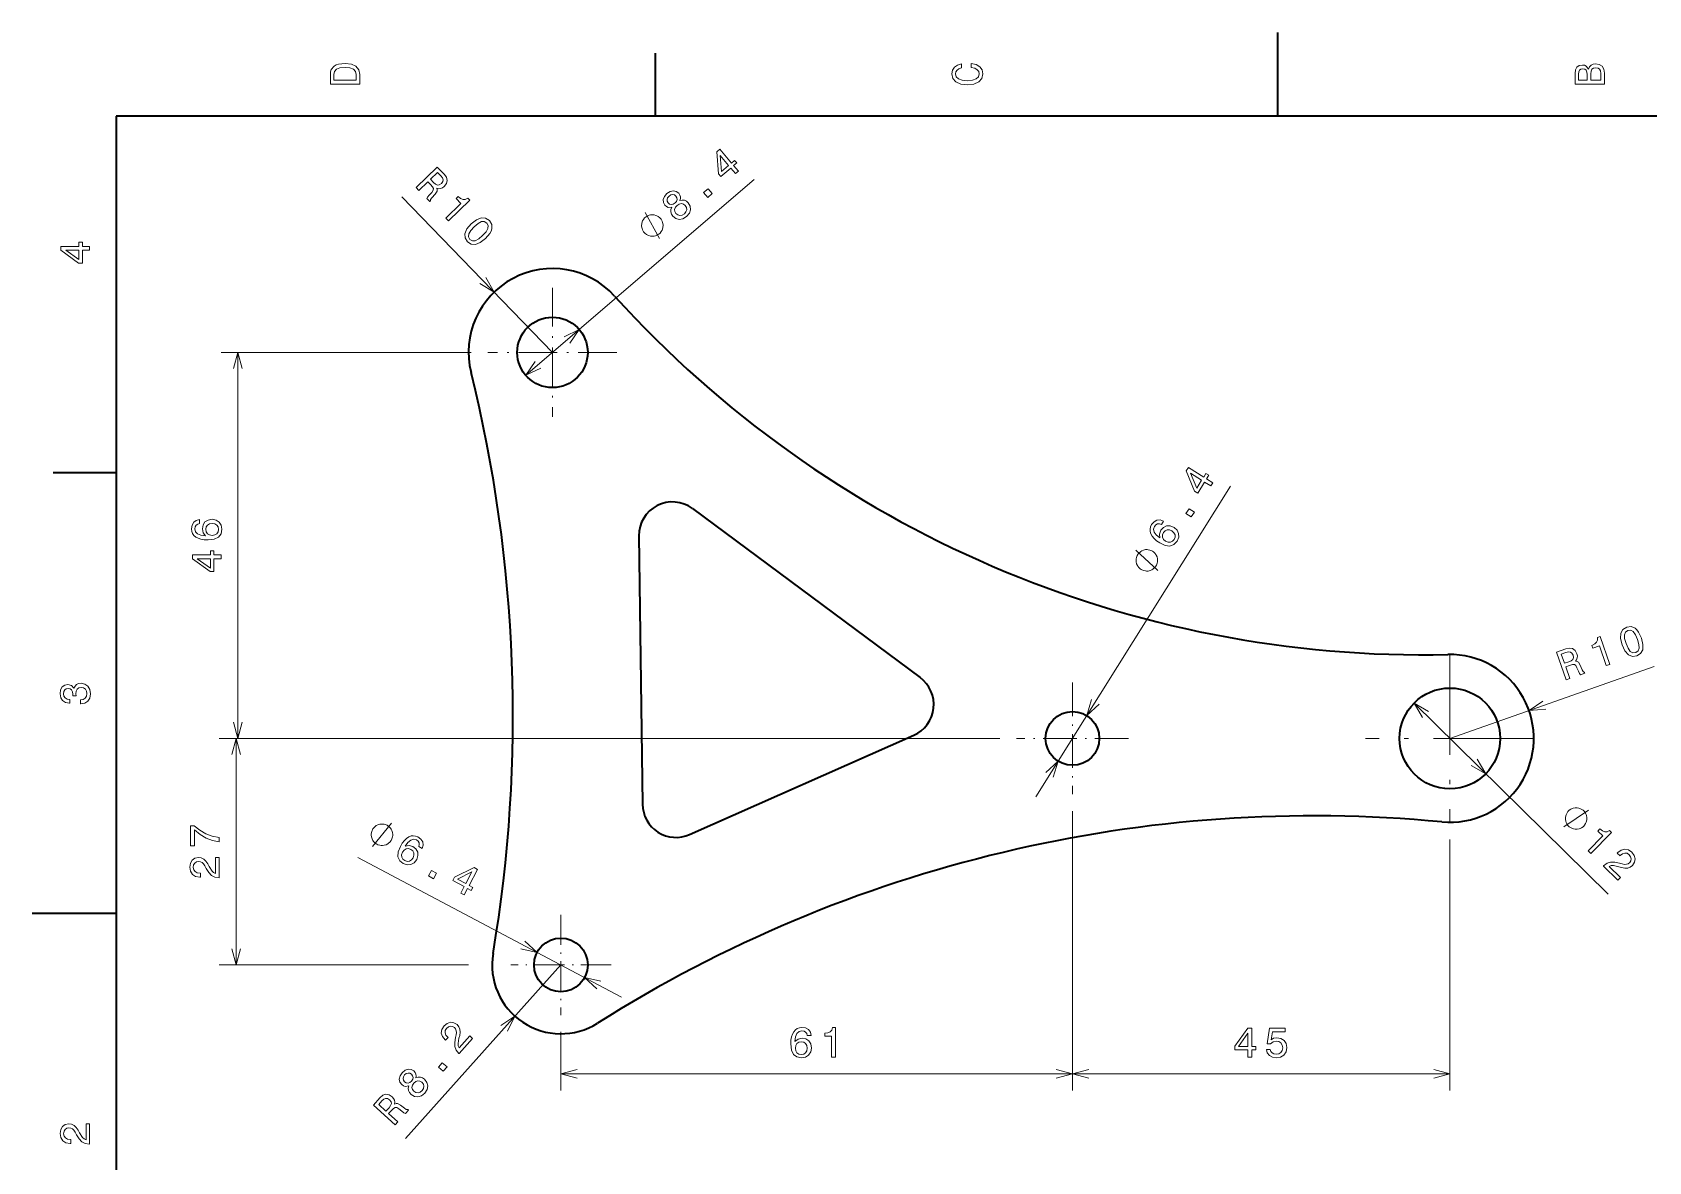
# Model space of a CAD drawing. Extents: x 0 to 297, y 0 to 210.
# Drawn here: x 0 to 192.7, y 75.4 to 210 of the extents above; entities that cross this region are included whole.
import ezdxf

# ---------------------------------------------------------------- set-up
doc = ezdxf.new("R2010")
doc.units = 0
doc.linetypes.add('DASHDOT', pattern=[18.5, 12, -3, 0.5, -3])

msp = doc.modelspace()

# ---------------------------------------------------------------- linework, layer by layer
at = {"color": 7, "lineweight": 35, "ltscale": 0.25}
for p, q in [((148.5, 200), (148.5, 210)), ((10, 105), (0, 105))]:
    msp.add_line(p, q, dxfattribs=at)
at = {"color": 7, "lineweight": 35, "ltscale": 0.1875}
for p, q in [((74.300003, 200), (74.300003, 207.5)), ((10, 157.5), (2.5, 157.5))]:
    msp.add_line(p, q, dxfattribs=at)
at = {"color": 7, "lineweight": 35}
for p, q in [((287, 200), (10, 200)), ((10, 200), (10, 10)), ((78.698219, 153.254471), (105.859131, 133.102829)), ((72.315208, 149.987289), (72.753288, 118.007507)), ((78.371902, 114.404579), (105.094734, 126.232719))]:
    msp.add_line(p, q, dxfattribs=at)
at = {"color": 7, "lineweight": 13}
for p, q in [((58.823372, 169.127991), (86.079041, 192.448181)), ((62.014664, 171.85849), (44.056404, 190.393784)), ((52.324959, 171.85849), (22.507034, 171.85849)), ((24.507034, 125.858482), (24.507034, 171.85849)), ((119.662949, 118.90847), (142.845444, 155.932648)), ((169.014664, 125.858482), (193.361816, 134.418396)), ((164.736862, 130.065674), (187.891739, 107.29303)), ((112.319206, 125.858482), (22.290359, 125.858482)), ((115.352707, 125.858482), (22.507034, 125.858482)), ((24.290359, 98.858482), (24.290359, 125.858482)), ((124.014664, 117.196526), (124.014664, 83.888443)), ((124.014664, 117.196526), (124.014664, 83.888443)), ((169.014664, 113.79995), (169.014664, 83.888443)), ((38.803101, 111.659714), (70.263786, 95.025696)), ((51.997826, 98.858482), (22.290359, 98.858482)), ((63.014664, 98.858482), (44.498222, 78.197502)), ((63.014664, 85.888443), (124.014664, 85.888443)), ((124.014664, 85.888443), (169.014664, 85.888443))]:
    msp.add_line(p, q, dxfattribs=at)
at = {"color": 7, "linetype": 'DASHDOT', "lineweight": 13, "ltscale": 0.384485}
for p, q in [((62.014664, 179.548187), (62.014664, 164.168777)), ((69.704369, 171.85849), (54.324959, 171.85849))]:
    msp.add_line(p, q, dxfattribs=at)
at = {"color": 7, "linetype": 'DASHDOT', "lineweight": 13}
for p, q in [((169.014664, 135.917007), (169.014664, 115.79995)), ((179.073196, 125.858482), (158.956131, 125.858482))]:
    msp.add_line(p, q, dxfattribs=at)
at = {"color": 7, "linetype": 'DASHDOT', "lineweight": 13, "ltscale": 0.333098}
for p, q in [((124.014664, 132.520447), (124.014664, 119.196526)), ((130.67662, 125.858482), (117.352707, 125.858482))]:
    msp.add_line(p, q, dxfattribs=at)
at = {"color": 7, "linetype": 'DASHDOT', "lineweight": 13, "ltscale": 0.299166}
msp.add_line((63.014664, 104.841812), (63.014664, 92.875153), dxfattribs=at)
at = {"color": 7, "linetype": 'DASHDOT', "lineweight": 13, "ltscale": 0.299167}
msp.add_line((68.998001, 98.858482), (57.031326, 98.858482), dxfattribs=at)
at = {"color": 7, "lineweight": 13, "ltscale": 0.174668}
msp.add_line((63.014664, 90.875153), (63.014664, 83.888443), dxfattribs=at)
at = {"color": 7, "lineweight": 13}
for points in [[(35.533215, 204.994965), (35.533215, 203.829971), (39.033215, 203.829971), (39.033215, 204.994965), (38.922264, 205.544678), (38.584366, 205.953171), (38.034657, 206.205338), (37.283215, 206.296112), (36.516644, 206.215424), (36.21405, 206.114563), (35.971977, 205.973343), (35.644165, 205.56485), (35.563473, 205.297562)], [(111.93206, 205.817017), (112.35569, 205.716141), (112.658287, 205.549713), (112.844887, 205.317734), (112.905403, 205.045395), (112.814629, 204.71759), (112.54229, 204.460388), (112.098488, 204.28891), (111.483215, 204.233429), (110.872986, 204.28891), (110.424141, 204.455338), (110.151802, 204.71254), (110.055984, 205.045395), (110.106415, 205.287476), (110.247627, 205.494247), (110.474571, 205.655624), (110.787247, 205.766571), (110.787247, 206.245682), (110.308144, 206.094391), (109.94503, 205.832138), (109.718086, 205.474075), (109.637398, 205.045395), (109.763474, 204.510818), (110.116501, 204.10231), (110.696472, 203.840057), (111.483215, 203.749283), (112.269958, 203.840057), (112.84993, 204.10231), (113.208, 204.510818), (113.329041, 205.045395), (113.233215, 205.51442), (112.965927, 205.892654), (112.527161, 206.159943), (111.93206, 206.301163)], [(185.542007, 205.630417), (185.249496, 205.983429), (185.052811, 206.074219), (184.81073, 206.104477), (184.432495, 206.03891), (184.160156, 205.842224), (183.993729, 205.524506), (183.933212, 205.080704), (183.933212, 203.835022), (187.433212, 203.835022), (187.433212, 205.151306), (187.36261, 205.620331), (187.155838, 205.968307), (186.828018, 206.185165), (186.384216, 206.260818), (186.08667, 206.215424), (185.839554, 206.094391), (185.65799, 205.897705)], [(35.951801, 204.959656), (36.027451, 205.342941), (36.259438, 205.605194), (36.672985, 205.761536), (37.283215, 205.811966), (37.873272, 205.756485), (38.286816, 205.600143), (38.533936, 205.332855), (38.614628, 204.959656), (38.614628, 204.298996), (35.951801, 204.298996)], [(185.385666, 204.984879), (185.385666, 204.298996), (184.351807, 204.298996), (184.351807, 205.025223), (184.382065, 205.297562), (184.472839, 205.489197), (184.629181, 205.605194), (184.86116, 205.645538), (185.093155, 205.600143), (185.254532, 205.479111), (185.355408, 205.272339)], [(187.014618, 205.095825), (187.014618, 204.298996), (185.809296, 204.298996), (185.809296, 205.050446), (185.844589, 205.368164), (185.9505, 205.595108), (186.132065, 205.731277), (186.394302, 205.776657), (186.671692, 205.731277), (186.863327, 205.605194), (186.979324, 205.393372)], [(83.836128, 193.161285), (84.181007, 193.45636), (83.617073, 194.115479), (83.996437, 194.440063), (83.734146, 194.746613), (83.354774, 194.422028), (81.954773, 196.058289), (81.606056, 195.759933), (81.814903, 193.157593), (82.103424, 192.820374), (83.272186, 193.820389)], [(82.163017, 193.402344), (81.990219, 195.318695), (83.009895, 194.126953)], [(45.766525, 191.50293), (46.092888, 191.166077), (47.154144, 192.194305), (47.487526, 191.85022), (47.722313, 191.586151), (47.826012, 191.37764), (47.79071, 191.174896), (47.612099, 190.931641), (47.303665, 190.597687), (47.111015, 190.368912), (47.02636, 190.202621), (47.394829, 189.822311), (47.463654, 189.888977), (47.484352, 190.070557), (47.644623, 190.282013), (48.025726, 190.700409), (48.266701, 191.053253), (48.280159, 191.227798), (48.222649, 191.424866), (48.453568, 191.367706), (48.678596, 191.38913), (48.901131, 191.478333), (49.114159, 191.642593), (49.369278, 191.988083), (49.457092, 192.35405), (49.363121, 192.726456), (49.094376, 193.098053), (48.28022, 193.93837)], [(48.695259, 192.893951), (48.887589, 192.651947), (48.969673, 192.42952), (48.937653, 192.208893), (48.77002, 191.983292), (48.524849, 191.815979), (48.303329, 191.790955), (48.076706, 191.894394), (47.837517, 192.105042), (47.462021, 192.492584), (48.298714, 193.303238)], [(76.24646, 189.149841), (76.14283, 188.875336), (76.136581, 188.61113), (76.212929, 188.351227), (76.379547, 188.102188), (76.732666, 187.813599), (77.13517, 187.700012), (77.566833, 187.777313), (78.013435, 188.0466), (78.344727, 188.442886), (78.487869, 188.857391), (78.437912, 189.272629), (78.21125, 189.669403), (77.987152, 189.869263), (77.746017, 189.98819), (77.480202, 190.019592), (77.196793, 189.962952), (77.271385, 190.186081), (77.270485, 190.404327), (77.204483, 190.613358), (77.066818, 190.820801), (76.77272, 191.040405), (76.424889, 191.121124), (76.042999, 191.039963), (75.656052, 190.801804), (75.357071, 190.453064), (75.217804, 190.088348), (75.239914, 189.728928), (75.415222, 189.407684), (75.595039, 189.236298), (75.791328, 189.138763)], [(80.522202, 190.325867), (81.051018, 190.77832), (80.562492, 191.349289), (80.033676, 190.896835)], [(49.29435, 187.861755), (49.613693, 187.53215), (52.145493, 189.985138), (51.90686, 190.231445), (51.622749, 190.082565), (51.347916, 190.069077), (51.067978, 190.184067), (50.772293, 190.431274), (50.515129, 190.182114), (51.083633, 189.595337)], [(75.805496, 189.688507), (75.691887, 189.883331), (75.672379, 190.092316), (75.749146, 190.297379), (75.918343, 190.495239), (76.136177, 190.628525), (76.350647, 190.672638), (76.554085, 190.621033), (76.732841, 190.481934), (76.845894, 190.279999), (76.868675, 190.067184), (76.79847, 189.854462), (76.629822, 189.663696), (76.408157, 189.527145), (76.190414, 189.486847), (75.983688, 189.542282)], [(76.740868, 188.424622), (76.601578, 188.657227), (76.581558, 188.905579), (76.668755, 189.152756), (76.869171, 189.383972), (77.124763, 189.542923), (77.382454, 189.59082), (77.624725, 189.532623), (77.836815, 189.36232), (77.985382, 189.111115), (78.015244, 188.851257), (77.934601, 188.596405), (77.738022, 188.368484), (77.478592, 188.206253), (77.214348, 188.166), (76.962242, 188.235687)], [(52.339317, 187.175903), (51.823303, 186.570618), (51.582565, 186.007355), (51.599464, 185.49707), (51.884743, 185.043167), (52.325882, 184.747314), (52.835381, 184.714294), (53.402473, 184.940704), (54.027283, 185.433716), (54.536171, 186.039108), (54.694061, 186.3255), (54.784035, 186.60228), (54.767136, 187.112549), (54.488991, 187.566345), (54.040718, 187.86232), (53.527603, 187.89183), (52.957001, 187.669037)], [(52.676208, 186.828201), (53.142548, 187.223846), (53.545403, 187.438599), (53.888039, 187.45459), (54.188362, 187.27507), (54.354774, 186.972855), (54.327965, 186.63089), (54.100586, 186.235031), (53.690392, 185.781433), (53.220428, 185.382278), (52.817581, 185.167511), (52.474937, 185.151535), (52.181755, 185.330933), (52.008202, 185.63327), (52.035011, 185.975235), (52.262398, 186.371094)], [(74.896889, 187.815918), (74.821037, 187.904572), (74.625023, 188.043945), (74.466927, 188.138992), (74.346756, 188.189713), (74.144341, 188.246841), (73.897598, 188.266037), (73.688782, 188.240906), (73.56221, 188.209396), (73.391312, 188.139938), (73.176094, 188.032578), (73.087448, 187.956726), (72.998802, 187.880875), (72.859436, 187.68486), (72.764389, 187.526764), (72.713661, 187.406601), (72.65654, 187.204178), (72.637337, 186.957428), (72.66246, 186.748627), (72.693985, 186.62204), (72.763435, 186.451157), (72.870804, 186.235931), (72.946655, 186.147293), (73.022499, 186.05864), (73.218521, 185.919266), (73.37661, 185.824219), (73.49678, 185.773499), (73.699203, 185.71637), (73.945946, 185.697174), (74.154762, 185.722305), (74.281334, 185.753815), (74.452225, 185.823273), (74.667442, 185.930634), (74.756088, 186.006485), (74.844734, 186.082336), (74.984108, 186.278351), (75.079155, 186.436447), (75.129875, 186.556625), (75.187004, 186.759033), (75.2062, 187.005783), (75.181076, 187.2146), (75.149551, 187.341171), (75.080109, 187.512054), (74.972733, 187.72728)], [(6.833213, 184.02739), (6.833213, 184.481277), (5.965778, 184.481277), (5.965778, 184.98056), (5.56232, 184.98056), (5.56232, 184.481277), (3.408862, 184.481277), (3.408862, 184.022339), (5.521974, 182.489197), (5.965778, 182.489197), (5.965778, 184.02739)], [(5.56232, 182.912827), (3.993876, 184.02739), (5.56232, 184.02739)], [(140.491913, 155.942535), (140.732788, 156.327225), (139.997589, 156.787567), (140.262558, 157.210739), (139.920593, 157.424866), (139.65564, 157.001694), (137.830444, 158.144516), (137.586884, 157.755554), (138.564255, 155.334686), (138.940399, 155.099167), (139.756714, 156.402878)], [(138.823273, 155.672333), (138.085403, 157.449356), (139.414749, 156.616989)], [(138.177338, 152.245987), (138.546692, 152.835861), (137.909805, 153.23465), (137.540451, 152.644775)], [(19.950119, 151.936874), (19.541611, 151.841049), (19.239029, 151.619141), (19.047379, 151.276215), (18.981812, 150.832397), (19.01712, 150.534851), (19.112946, 150.277649), (19.269287, 150.050705), (19.49118, 149.859055), (19.768555, 149.707764), (20.106461, 149.596817), (20.504868, 149.526215), (20.95372, 149.506027), (21.669861, 149.586731), (22.189316, 149.833847), (22.501984, 150.232254), (22.607895, 150.776932), (22.51712, 151.266113), (22.28009, 151.639313), (21.906891, 151.881393), (21.432831, 151.967133), (20.95372, 151.881393), (20.585571, 151.649399), (20.353577, 151.291336), (20.272888, 150.847534), (20.373749, 150.368423), (20.661209, 150.010361), (20.106461, 150.085999), (19.708038, 150.247391), (19.471008, 150.494507), (19.39032, 150.837448), (19.430664, 151.0896), (19.536575, 151.28125), (19.713089, 151.407333), (19.950119, 151.4729)], [(21.437866, 151.477936), (21.7556, 151.422455), (21.997665, 151.28125), (22.159058, 151.054306), (22.209488, 150.771881), (22.159058, 150.474335), (22.002716, 150.247391), (21.760635, 150.101135), (21.442917, 150.05574), (21.130234, 150.106171), (20.893204, 150.247391), (20.741898, 150.47937), (20.686432, 150.792053), (20.741898, 151.064392), (20.888153, 151.28125), (21.125183, 151.422455)], [(134.854523, 151.757233), (134.457443, 151.892807), (134.083206, 151.865311), (133.738785, 151.676346), (133.447693, 151.334991), (133.319702, 151.064072), (133.26442, 150.795212), (133.276489, 150.519897), (133.362854, 150.239716), (133.51767, 149.964264), (133.745178, 149.690918), (134.04538, 149.419632), (134.4151, 149.164337), (135.064896, 148.852676), (135.636307, 148.786453), (136.112762, 148.958191), (136.491577, 149.363632), (136.674255, 149.826431), (136.671417, 150.268524), (136.483566, 150.671753), (136.127274, 150.996002), (135.67569, 151.177597), (135.24054, 151.176361), (134.853897, 150.995987), (134.549988, 150.662659), (134.38121, 150.203049), (134.43483, 149.747009), (134.004791, 150.10553), (133.752747, 150.453751), (133.682983, 150.789001), (133.7966, 151.122482), (133.964615, 151.314789), (134.156082, 151.421021), (134.372589, 151.434204), (134.608292, 151.363983)], [(135.871933, 150.578705), (136.111786, 150.363068), (136.242004, 150.114914), (136.258362, 149.836929), (136.151215, 149.570786), (135.950562, 149.345367), (135.697617, 149.235977), (135.414825, 149.240494), (135.12146, 149.370636), (134.883209, 149.579315), (134.757248, 149.824799), (134.752121, 150.101715), (134.871048, 150.396164), (135.062592, 150.597549), (135.301636, 150.703735), (135.577469, 150.697632)], [(22.507034, 147.267853), (22.507034, 147.721741), (21.639603, 147.721741), (21.639603, 148.221024), (21.236145, 148.221024), (21.236145, 147.721741), (19.082687, 147.721741), (19.082687, 147.262802), (21.195801, 145.72966), (21.639603, 145.72966), (21.639603, 147.267853)], [(21.236145, 146.15329), (19.667694, 147.267853), (21.236145, 147.267853)], [(133.559784, 148.168961), (133.460907, 148.230881), (133.232193, 148.305267), (133.052902, 148.348694), (132.923065, 148.361176), (132.71283, 148.355164), (132.471634, 148.299713), (132.279877, 148.213303), (132.168518, 148.14537), (132.026215, 148.028), (131.852936, 147.861206), (131.791031, 147.762314), (131.729111, 147.663437), (131.654724, 147.434708), (131.611298, 147.255432), (131.598816, 147.125595), (131.604828, 146.915359), (131.660278, 146.674164), (131.746689, 146.482407), (131.814621, 146.371048), (131.931976, 146.228729), (132.098785, 146.055466), (132.197662, 145.993546), (132.296555, 145.931641), (132.525269, 145.857254), (132.704559, 145.813812), (132.834396, 145.801346), (133.044632, 145.807358), (133.285828, 145.862808), (133.477585, 145.949219), (133.588943, 146.017136), (133.731247, 146.134506), (133.904526, 146.301315), (133.966431, 146.400192), (134.028351, 146.499084), (134.102737, 146.727798), (134.146164, 146.907074), (134.158646, 147.036926), (134.152634, 147.247162), (134.097183, 147.488358), (134.010773, 147.680115), (133.942841, 147.791458), (133.825485, 147.933777), (133.658676, 148.10704)], [(189.552719, 137.011444), (189.886703, 136.289581), (190.297668, 135.835327), (190.76825, 135.637253), (191.29985, 135.706543), (191.753098, 135.983505), (191.996185, 136.43248), (192.027695, 137.042297), (191.841202, 137.816025), (191.504135, 138.531479), (191.310028, 138.794678), (191.096252, 138.992157), (190.625687, 139.190231), (190.097168, 139.127365), (189.640823, 138.843979), (189.399414, 138.390228), (189.363144, 137.778748)], [(190.00946, 137.172028), (189.845123, 137.761108), (189.818542, 138.216843), (189.947342, 138.53476), (190.235992, 138.732468), (190.580124, 138.757233), (190.879532, 138.589859), (191.143997, 138.217758), (191.38446, 137.655441), (191.550461, 137.061615), (191.577057, 136.605881), (191.448257, 136.287964), (191.162689, 136.09668), (190.815475, 136.065491), (190.516068, 136.232864), (190.251602, 136.604965)], [(187.656219, 134.53244), (188.089172, 134.684662), (186.919937, 138.01033), (186.596405, 137.896576), (186.612808, 137.576248), (186.510117, 137.320969), (186.288574, 137.114777), (185.940369, 136.949585), (186.059143, 136.611786), (186.829895, 136.882767)], [(182.873322, 132.850876), (183.315781, 133.006439), (182.825684, 134.400467), (183.277664, 134.559372), (183.615723, 134.662186), (183.84848, 134.669174), (184.017868, 134.552322), (184.164139, 134.288345), (184.33847, 133.8685), (184.465714, 133.597839), (184.581345, 133.451385), (185.080917, 133.627014), (185.049133, 133.717422), (184.892868, 133.812164), (184.767822, 134.046188), (184.54718, 134.567337), (184.327454, 134.933807), (184.17453, 135.019028), (183.971481, 135.04921), (184.119965, 135.235062), (184.194641, 135.448425), (184.20668, 135.687866), (184.146576, 135.950058), (183.939453, 136.326294), (183.643768, 136.559128), (183.26619, 136.629517), (182.816254, 136.540833), (181.712448, 136.152756)], [(182.834732, 136.092926), (183.134979, 136.166412), (183.371353, 136.147949), (183.55835, 136.026596), (183.693176, 135.779968), (183.742615, 135.487289), (183.672699, 135.275604), (183.483948, 135.113022), (183.192581, 134.983856), (182.683502, 134.804871), (182.297104, 135.903915)], [(5.73379, 129.979111), (5.769093, 129.979111), (6.253242, 130.059799), (6.616354, 130.296829), (6.848343, 130.670029), (6.934078, 131.164276), (6.848343, 131.688766), (6.626441, 132.082138), (6.273415, 132.334305), (5.819525, 132.425079), (5.521974, 132.384735), (5.279899, 132.273788), (5.0933, 132.092224), (4.957133, 131.850143), (4.684798, 132.177963), (4.251081, 132.293961), (3.857709, 132.218307), (3.560158, 132.00145), (3.373559, 131.648422), (3.307997, 131.164276), (3.388689, 130.710388), (3.610591, 130.362396), (3.963617, 130.135452), (4.432637, 130.059799), (4.46794, 130.059799), (4.46794, 130.508652), (4.145173, 130.548996), (3.913184, 130.680115), (3.771974, 130.891937), (3.721542, 131.189484), (3.761888, 131.451736), (3.867795, 131.643372), (4.039265, 131.759369), (4.271254, 131.804764), (4.518372, 131.759369), (4.684798, 131.638336), (4.785663, 131.426514), (4.815922, 131.139053), (4.810879, 130.942368), (5.209294, 130.942368), (5.199208, 131.189484), (5.244596, 131.507217), (5.365634, 131.744247), (5.56232, 131.885452), (5.819525, 131.935883), (6.112032, 131.880417), (6.328891, 131.734161), (6.465058, 131.502167), (6.510447, 131.194534), (6.460014, 130.876801), (6.308718, 130.644821), (6.066643, 130.498566), (5.73379, 130.443085)], [(184.980011, 115.416397), (185.061829, 115.499573), (185.183853, 115.706833), (185.264969, 115.872513), (185.305191, 115.99659), (185.344711, 116.203171), (185.342651, 116.450645), (185.299698, 116.656532), (185.257416, 116.77993), (185.173553, 116.944229), (185.048096, 117.149429), (184.96492, 117.231239), (184.881729, 117.313049), (184.674469, 117.435066), (184.508804, 117.51619), (184.38472, 117.556404), (184.178146, 117.595932), (183.930664, 117.593872), (183.724777, 117.550911), (183.601379, 117.508636), (183.437073, 117.424774), (183.231873, 117.299316), (183.15007, 117.216133), (183.068268, 117.132957), (182.946243, 116.92569), (182.865128, 116.760025), (182.824905, 116.635941), (182.78537, 116.429367), (182.78743, 116.181885), (182.830399, 115.975998), (182.872681, 115.8526), (182.956543, 115.688301), (183.082001, 115.483093), (183.165176, 115.401291), (183.248352, 115.319489), (183.455612, 115.197464), (183.621292, 115.116341), (183.745377, 115.076126), (183.95195, 115.036598), (184.199432, 115.038651), (184.405319, 115.081619), (184.528717, 115.123894), (184.693008, 115.207764), (184.898209, 115.333214)], [(42.824928, 113.775169), (42.879456, 113.878304), (42.936951, 114.111847), (42.967178, 114.293823), (42.970139, 114.424225), (42.948799, 114.633461), (42.875893, 114.869965), (42.775719, 115.054901), (42.699844, 115.161003), (42.572403, 115.294373), (42.393394, 115.455002), (42.290253, 115.509529), (42.187119, 115.564064), (41.953575, 115.621559), (41.771606, 115.651787), (41.641197, 115.654747), (41.431961, 115.633408), (41.195457, 115.560501), (41.010529, 115.46032), (40.904419, 115.384453), (40.771057, 115.257011), (40.610428, 115.078003), (40.555893, 114.974861), (40.501358, 114.871727), (40.443863, 114.638184), (40.413635, 114.456207), (40.410675, 114.325806), (40.432022, 114.11657), (40.504929, 113.880066), (40.605103, 113.695129), (40.680969, 113.589027), (40.808411, 113.455658), (40.987427, 113.295029), (41.090561, 113.240501), (41.193703, 113.185966), (41.427238, 113.128471), (41.609215, 113.098244), (41.739616, 113.095284), (41.94886, 113.116623), (42.185364, 113.189529), (42.370293, 113.289703), (42.476395, 113.365578), (42.609764, 113.493019), (42.770393, 113.672028)], [(22.290359, 113.525482), (22.290359, 114.034851), (21.458221, 114.201279), (20.681564, 114.493782), (19.960388, 114.907333), (19.284592, 115.446953), (18.866013, 115.446953), (18.866013, 113.046379), (19.324936, 113.046379), (19.324936, 114.962807), (20.005783, 114.408051), (20.716873, 113.989464), (21.473358, 113.696953)], [(46.498138, 112.745819), (46.604362, 113.151741), (46.549629, 113.522964), (46.336037, 113.852676), (45.974335, 114.118073), (45.694794, 114.225945), (45.422623, 114.261459), (45.148918, 114.229324), (44.875778, 114.122726), (44.612381, 113.948235), (44.356354, 113.701385), (44.107712, 113.382172), (43.880081, 112.994797), (43.616684, 112.32399), (43.592346, 111.749268), (43.798416, 111.286621), (44.230423, 110.938408), (44.705315, 110.790009), (45.146027, 110.825111), (45.53447, 111.041885), (45.831848, 111.420906), (45.979996, 111.884529), (45.946991, 112.31842), (45.738876, 112.69088), (45.384254, 112.96965), (44.913559, 113.104424), (44.462646, 113.017662), (44.788826, 113.472725), (45.117714, 113.749512), (45.446968, 113.843552), (45.787857, 113.754585), (45.99192, 113.601059), (46.111839, 113.417854), (46.140793, 113.202881), (46.087959, 112.962692)], [(185.483459, 112.466736), (185.810669, 112.144928), (188.282532, 114.658295), (188.038025, 114.898758), (187.757599, 114.74308), (187.48317, 114.722961), (187.200531, 114.831161), (186.898972, 115.071159), (186.647888, 114.815865), (187.230392, 114.242989)], [(45.397026, 111.645096), (45.199478, 111.390152), (44.961487, 111.242149), (44.685432, 111.205559), (44.412186, 111.292984), (44.172714, 111.476646), (44.045158, 111.720932), (44.029015, 112.003296), (44.137398, 112.305389), (44.328133, 112.558243), (44.563759, 112.701782), (44.839561, 112.727097), (45.141914, 112.62999), (45.356735, 112.453659), (45.480087, 112.223), (45.494133, 111.947449)], [(187.334503, 110.646248), (189.049637, 108.959435), (189.35376, 109.268661), (187.998184, 110.601845), (188.239899, 110.696579), (188.507263, 110.709503), (189.157455, 110.572266), (189.475693, 110.471489), (189.865067, 110.392708), (190.210876, 110.406281), (190.516602, 110.522949), (190.78949, 110.728493), (191.025421, 111.090645), (191.089813, 111.494164), (190.979446, 111.899796), (190.698105, 112.282608), (190.292801, 112.560966), (189.864105, 112.650116), (189.429886, 112.546654), (189.022263, 112.247261), (188.972763, 112.196922), (189.299957, 111.875122), (189.328247, 111.903885), (189.601089, 112.116562), (189.874985, 112.200867), (190.142761, 112.163864), (190.386612, 112.001846), (190.559799, 111.760788), (190.625992, 111.518837), (190.58876, 111.279587), (190.451447, 111.068039), (190.263596, 110.927391), (190.057373, 110.854355), (189.822067, 110.845261), (189.55777, 110.89299), (189.232468, 110.986572), (188.660843, 111.110199), (188.179352, 111.11689), (187.749023, 110.97422), (187.345108, 110.657036)], [(22.290359, 109.259926), (22.290359, 111.665543), (21.856644, 111.665543), (21.856644, 109.764244), (21.619614, 109.870155), (21.422928, 110.051712), (21.06485, 110.611511), (20.913559, 110.909058), (20.696701, 111.241913), (20.444534, 111.478943), (20.146988, 111.615112), (19.809097, 111.665543), (19.385468, 111.579811), (19.052612, 111.342773), (18.84079, 110.979668), (18.765137, 110.510643), (18.850876, 110.026497), (19.087906, 109.65834), (19.466156, 109.42131), (19.965439, 109.340614), (20.036041, 109.340614), (20.036041, 109.799545), (19.995697, 109.799545), (19.652756, 109.84494), (19.400589, 109.98111), (19.239212, 110.197968), (19.183731, 110.485428), (19.234161, 110.777939), (19.360245, 110.994797), (19.556931, 111.136002), (19.804047, 111.18644), (20.036041, 111.151138), (20.232727, 111.055313), (20.40419, 110.893929), (20.555496, 110.672028), (20.716873, 110.374481), (21.029556, 109.880241), (21.362411, 109.532257), (21.765869, 109.325485), (22.275223, 109.259926)], [(47.228142, 109.467537), (47.843399, 109.142235), (48.194633, 109.806534), (47.579369, 110.131836)], [(51.083771, 107.42897), (51.485023, 107.216812), (51.890472, 107.983665), (52.331856, 107.75029), (52.520439, 108.106964), (52.079056, 108.340332), (53.085609, 110.24408), (52.679893, 110.458588), (50.336845, 109.307121), (50.129402, 108.91478), (51.48922, 108.195816)], [(50.69249, 109.073448), (52.410912, 109.939056), (51.677803, 108.55249)], [(50.88118, 88.316422), (52.486694, 90.10788), (52.163704, 90.397346), (50.894775, 88.981453), (50.78894, 89.218521), (50.763641, 89.484993), (50.870598, 90.140854), (50.956512, 90.463409), (51.017166, 90.856018), (50.987572, 91.200821), (50.856865, 91.500816), (50.638893, 91.763885), (50.266197, 91.982773), (49.86013, 92.028397), (49.460045, 91.899353), (49.090691, 91.600571), (48.831413, 91.1828), (48.762222, 90.750443), (48.885704, 90.321487), (49.203659, 89.928177), (49.256241, 89.88105), (49.562531, 90.222816), (49.532486, 90.249741), (49.307396, 90.512421), (49.210487, 90.78212), (49.235039, 91.051323), (49.385582, 91.302422), (49.618355, 91.486588), (49.856979, 91.563934), (50.097694, 91.537827), (50.315384, 91.410461), (50.464584, 91.22934), (50.547104, 91.026718), (50.567093, 90.792099), (50.531662, 90.525864), (50.453255, 90.196579), (50.356255, 89.619835), (50.371887, 89.13855), (50.53434, 88.715294), (50.869911, 88.326523)], [(92.857025, 90.445358), (92.761208, 90.853867), (92.539299, 91.156456), (92.196365, 91.348099), (91.752556, 91.413658), (91.455009, 91.378357), (91.1978, 91.282532), (90.970856, 91.12619), (90.779213, 90.904297), (90.627922, 90.626915), (90.516968, 90.289017), (90.446365, 89.89061), (90.426193, 89.441757), (90.506882, 88.725616), (90.753998, 88.206161), (91.152412, 87.893486), (91.697083, 87.787582), (92.186279, 87.878357), (92.559479, 88.115387), (92.801552, 88.488586), (92.887283, 88.962646), (92.801552, 89.441757), (92.569565, 89.809914), (92.211494, 90.041901), (91.767685, 90.122589), (91.288582, 90.021729), (90.930511, 89.734268), (91.006165, 90.289017), (91.167542, 90.687439), (91.414665, 90.924469), (91.757599, 91.005157), (92.009766, 90.964813), (92.201408, 90.858902), (92.327484, 90.682388), (92.393051, 90.445358)], [(95.291893, 87.888443), (95.750832, 87.888443), (95.750832, 91.413658), (95.40789, 91.413658), (95.317108, 91.106018), (95.135559, 90.899246), (94.858177, 90.778214), (94.474892, 90.737869), (94.474892, 90.379799), (95.291893, 90.379799)], [(144.924026, 87.888443), (145.377914, 87.888443), (145.377914, 88.755875), (145.877197, 88.755875), (145.877197, 89.159332), (145.377914, 89.159332), (145.377914, 91.31279), (144.918991, 91.31279), (143.385849, 89.199677), (143.385849, 88.755875), (144.924026, 88.755875)], [(143.809479, 89.159332), (144.924026, 90.727783), (144.924026, 89.159332)], [(147.131958, 88.80127), (147.242905, 88.387726), (147.490021, 88.064957), (147.853134, 87.863228), (148.317108, 87.787582), (148.826477, 87.878357), (149.224899, 88.125473), (149.477051, 88.518845), (149.572876, 89.02317), (149.487137, 89.492188), (149.245071, 89.860344), (148.866821, 90.097382), (148.377625, 90.183113), (147.99939, 90.122589), (147.706879, 89.956161), (147.848099, 90.899246), (149.381241, 90.899246), (149.381241, 91.31279), (147.510193, 91.31279), (147.232819, 89.456886), (147.636276, 89.456886), (147.928787, 89.693924), (148.301987, 89.779648), (148.624756, 89.724182), (148.871872, 89.56279), (149.028214, 89.315674), (149.083679, 88.997955), (149.028214, 88.680229), (148.866821, 88.433113), (148.619705, 88.276772), (148.301987, 88.221298), (148.034698, 88.256599), (147.827927, 88.372589), (147.67662, 88.554153), (147.600983, 88.80127)], [(92.398094, 88.957611), (92.342613, 88.639885), (92.201408, 88.397812), (91.974457, 88.236427), (91.692039, 88.185989), (91.394493, 88.236427), (91.167542, 88.392761), (91.021294, 88.634842), (90.975899, 88.95256), (91.026337, 89.265244), (91.167542, 89.502274), (91.399536, 89.653572), (91.712212, 89.709045), (91.98455, 89.653572), (92.201408, 89.507324), (92.342613, 89.270287)], [(48.976776, 86.191452), (49.441269, 86.70974), (48.881668, 87.211258), (48.417183, 86.692963)], [(44.893608, 84.461517), (44.82711, 84.175728), (44.855774, 83.91301), (44.965752, 83.665459), (45.16378, 83.440582), (45.551888, 83.201111), (45.965858, 83.141632), (46.383553, 83.275208), (46.79071, 83.601074), (47.066818, 84.037613), (47.154007, 84.467392), (47.049698, 84.872391), (46.772659, 85.235802), (46.524147, 85.404343), (46.269432, 85.490402), (46.001793, 85.486465), (45.72834, 85.392921), (45.772835, 85.623932), (45.743141, 85.840164), (45.650139, 86.038643), (45.486305, 86.226105), (45.165794, 86.404984), (44.810356, 86.439102), (44.44252, 86.308258), (44.090378, 86.021118), (43.840027, 85.635986), (43.750114, 85.256058), (43.81945, 84.90271), (44.035622, 84.607407), (44.236473, 84.461258), (44.443924, 84.390472)], [(44.385422, 84.937271), (44.247101, 85.11541), (44.200188, 85.319984), (44.249222, 85.533386), (44.390831, 85.751846), (44.589172, 85.912704), (44.795944, 85.984741), (45.004417, 85.960434), (45.199959, 85.846146), (45.338669, 85.660873), (45.389336, 85.452942), (45.347816, 85.232803), (45.205818, 85.021461), (45.004112, 84.856842), (44.793579, 84.788177), (44.581352, 84.815849)], [(45.479393, 83.807861), (45.310631, 84.02005), (45.258011, 84.263603), (45.311829, 84.520119), (45.47998, 84.775757), (45.712364, 84.967041), (45.961479, 85.048538), (46.209312, 85.02282), (46.442024, 84.881989), (46.622437, 84.652573), (46.686325, 84.398926), (46.640022, 84.135681), (46.475235, 83.883804), (46.239487, 83.688751), (45.982857, 83.613991), (45.723755, 83.649811)], [(43.271362, 79.825249), (43.584389, 80.17453), (42.483971, 81.160721), (42.803726, 81.517517), (43.050606, 81.770309), (43.251282, 81.888443), (43.456001, 81.867508), (43.711243, 81.706482), (44.066086, 81.422333), (44.307869, 81.246277), (44.479706, 81.173538), (44.833122, 81.567886), (44.761765, 81.631836), (44.579193, 81.639702), (44.356964, 81.784683), (43.912773, 82.135368), (43.543831, 82.350891), (43.368767, 82.35202), (43.176239, 82.280762), (43.21698, 82.515137), (43.179771, 82.738098), (43.075111, 82.953804), (42.896255, 83.154724), (42.533653, 83.38488), (42.162415, 83.446701), (41.797546, 83.326729), (41.445801, 83.032471), (40.664917, 82.161156)], [(41.677521, 82.648727), (41.905373, 82.857628), (42.12146, 82.95517), (42.343788, 82.938766), (42.580643, 82.787445), (42.764816, 82.554672), (42.805382, 82.335464), (42.718155, 82.102119), (42.524887, 81.848679), (42.164742, 81.446823), (41.29718, 82.224335)], [(6.833213, 77.519447), (6.833213, 79.925072), (6.399496, 79.925072), (6.399496, 78.023773), (6.162464, 78.129684), (5.965778, 78.311241), (5.607709, 78.871033), (5.456412, 79.168587), (5.239553, 79.501442), (4.987392, 79.738472), (4.689842, 79.874641), (4.351945, 79.925072), (3.928314, 79.839333), (3.595461, 79.602303), (3.383646, 79.239189), (3.307997, 78.770172), (3.393732, 78.286018), (3.630764, 77.91787), (4.009006, 77.680832), (4.508286, 77.600143), (4.578891, 77.600143), (4.578891, 78.059074), (4.538545, 78.059074), (4.195605, 78.104462), (3.943444, 78.240631), (3.782061, 78.457489), (3.726585, 78.744957), (3.777017, 79.03746), (3.903098, 79.254318), (4.099784, 79.395531), (4.346902, 79.445961), (4.578891, 79.41066), (4.775577, 79.314842), (4.947046, 79.153458), (5.098343, 78.931557), (5.259727, 78.634003), (5.572406, 78.139771), (5.90526, 77.791786), (6.308718, 77.585014), (6.818084, 77.519447)]]:
    msp.add_lwpolyline(points, close=True, dxfattribs=at)
for points in [[(74.793541, 185.424362), (73.050003, 188.538849)], [(53.340248, 180.067719), (55.056274, 179.040466), (54.083786, 180.788101)], [(64.0746, 172.939728), (65.205956, 174.588989), (63.40155, 173.726364)], [(25.024673, 169.926636), (24.507034, 171.85849), (23.989395, 169.926636)], [(59.954727, 170.777237), (58.823372, 169.127991), (60.627777, 169.990601)], [(134.176224, 145.855896), (131.581238, 148.306625)], [(126.299393, 130.482758), (125.712891, 128.570679), (127.176849, 129.933334)], [(166.477173, 129.080109), (164.736862, 130.065674), (165.751236, 128.341995)], [(180.099411, 130.304321), (178.448593, 129.175247), (180.44278, 129.327652)], [(23.989395, 127.790337), (24.507034, 125.858482), (25.024673, 127.790337)], [(24.807999, 123.926628), (24.290359, 125.858482), (23.77272, 123.926628)], [(171.552155, 122.636848), (173.292465, 121.651299), (172.278091, 123.374969)], [(121.729935, 121.234207), (122.316437, 123.146286), (120.852478, 121.78363)], [(40.563019, 112.991539), (42.817795, 115.758492)], [(182.588409, 115.313995), (185.541687, 117.318542)], [(23.77272, 100.790337), (24.290359, 98.858482), (24.807999, 100.790337)], [(58.235954, 100.799561), (60.185738, 100.354202), (58.719856, 101.714783)], [(67.793373, 96.917404), (65.84359, 97.362762), (67.309471, 96.002182)], [(56.638138, 90.967834), (57.541977, 92.751953), (55.867172, 91.658783)], [(64.946518, 86.406082), (63.014664, 85.888443), (64.946518, 85.370804)], [(122.082809, 85.370804), (124.014664, 85.888443), (122.082809, 86.406082)], [(125.946518, 86.406082), (124.014664, 85.888443), (125.946518, 85.370804)], [(167.082809, 85.370804), (169.014664, 85.888443), (167.082809, 86.406082)]]:
    msp.add_lwpolyline(points, dxfattribs=at)
at = {"color": 7, "lineweight": 35}
for centre, radius in [((62.014664, 171.85849), 4.2), ((169.014664, 125.858482), 6), ((124.014664, 125.858482), 3.2), ((63.014664, 98.858482), 3.2)]:
    msp.add_circle(centre, radius, dxfattribs=at)
for centre, radius, start, end in [((62.014664, 171.85849), 10, 42.15701, 193.924674), ((165.797836, 265.821533), 130, 222.157015, 271.316619), ((-112.695663, 128.542175), 170, 350.411249, 13.924678), ((76.314835, 150.042084), 4, 53.426969, 180.784825), ((169.014664, 125.858482), 10, 264.52989, 91.316617), ((103.475746, 129.890427), 4, 293.875279, 53.426969), ((76.752914, 118.062294), 4, 180.784825, 293.875279), ((152.809174, -43.367348), 160, 84.529888, 122.266328), ((63.014664, 98.858482), 8.2, 170.411253, 302.26633)]:
    msp.add_arc(centre, radius, start, end, dxfattribs=at)

doc.saveas('drawing.dxf')
